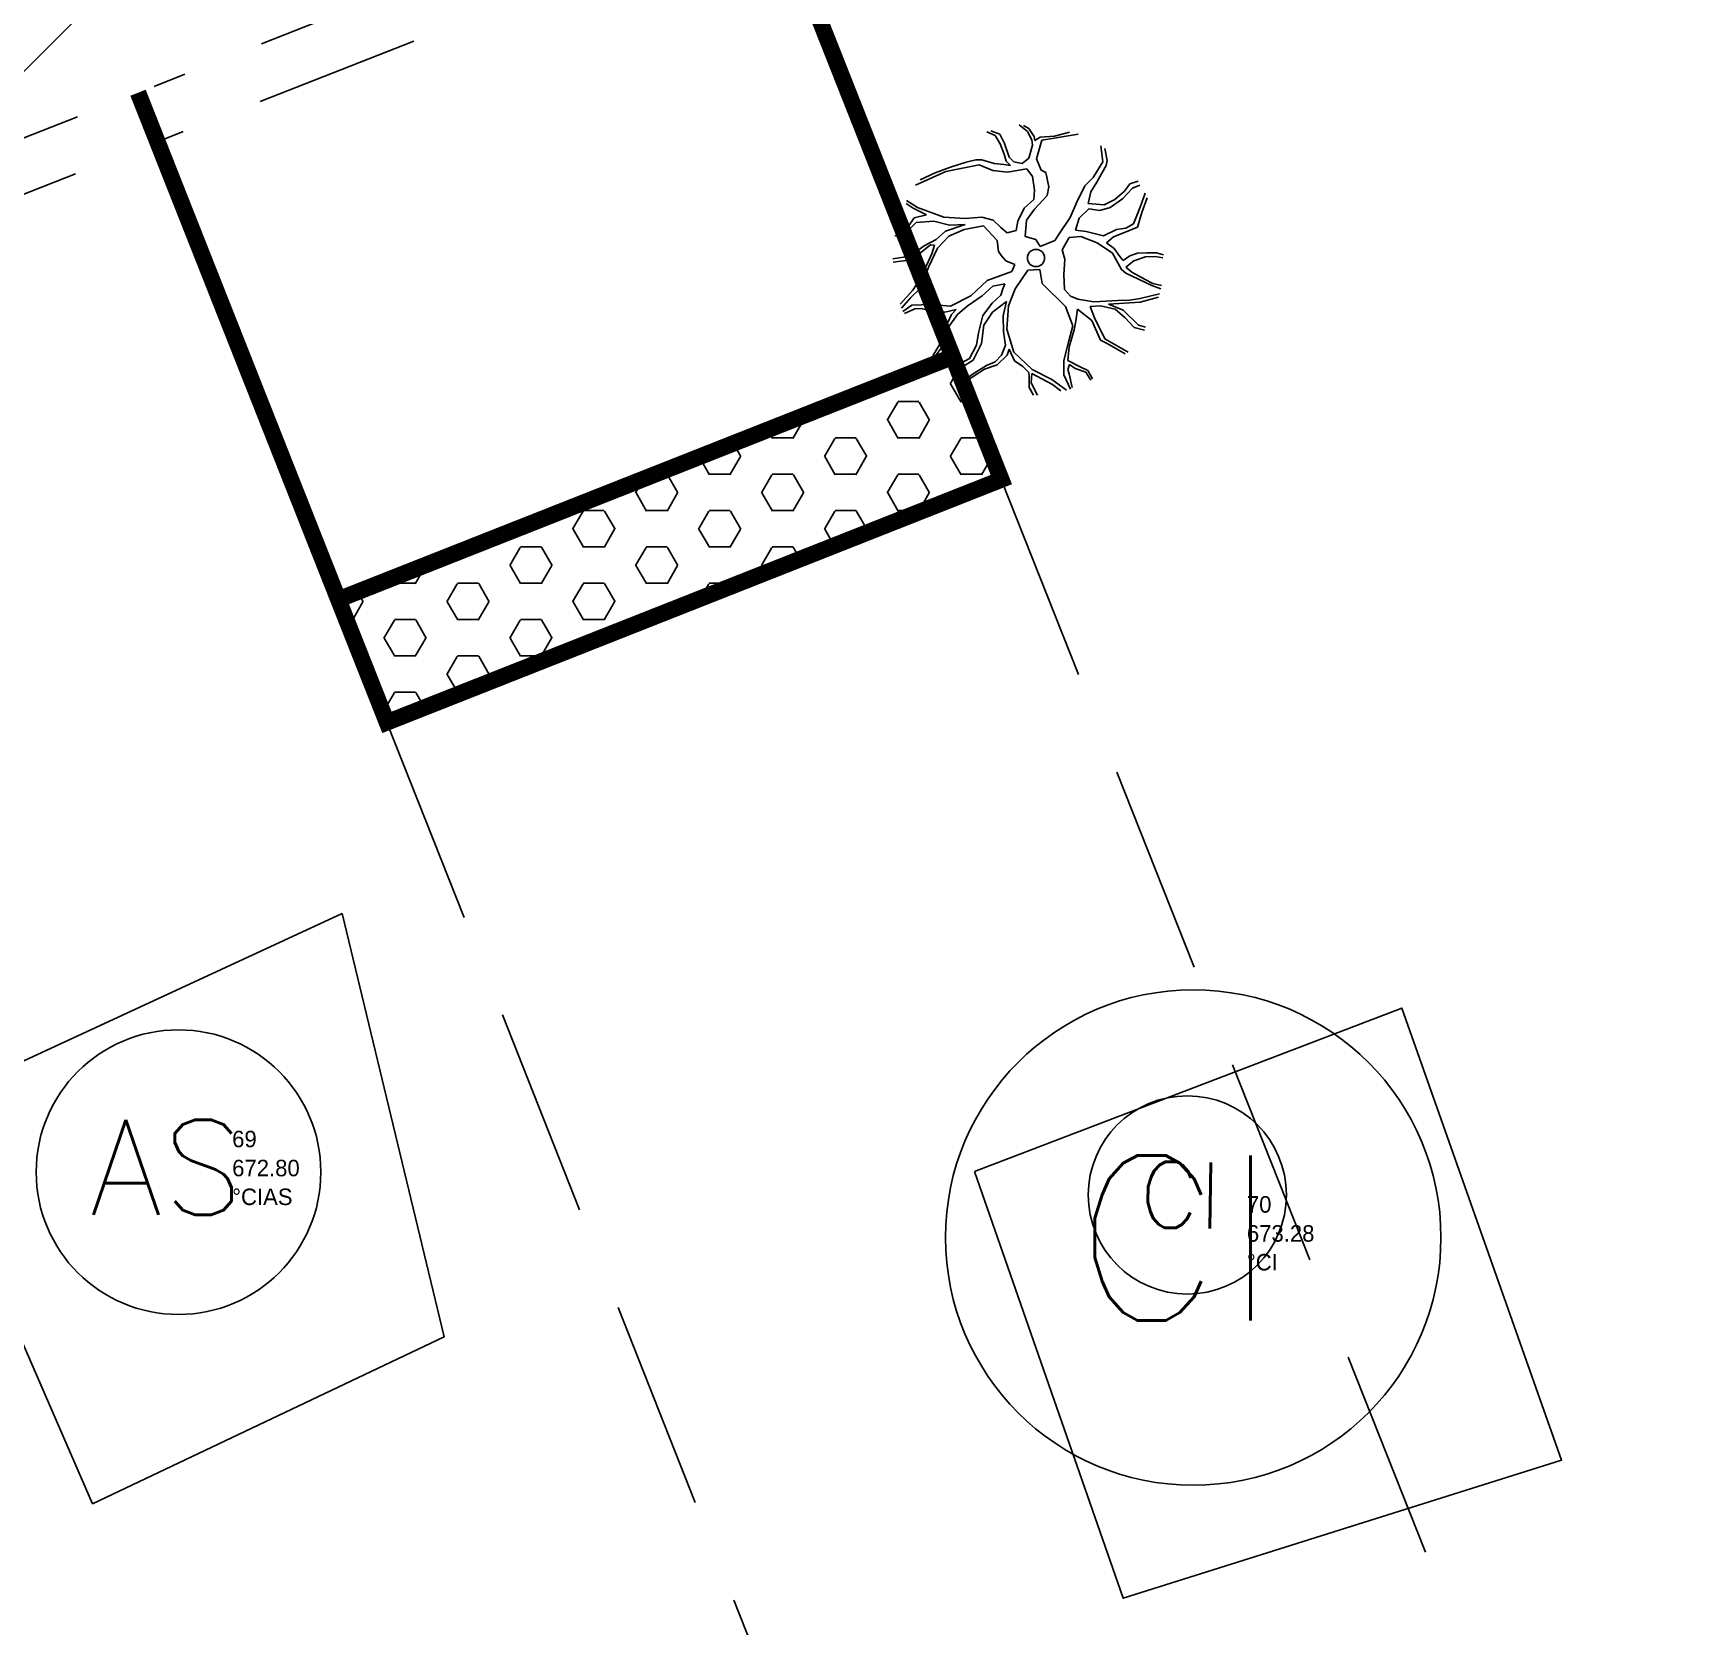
# Model space of a CAD drawing. Extents: x 352140 to 354978, y 6304672 to 6307963.
# Drawn here: x 352310.748 to 352315.741, y 6305333.063 to 6305337.886 of the extents above; entities that cross this region are included whole.
import ezdxf

# ---------------------------------------------------------------- set-up
doc = ezdxf.new("R2010")
doc.units = 0
for name, pattern in [('CONTINUOS', [0]), ('DASHED', [19.049999999999997, 12.7, -6.35]), ('HIDDEN', [9.524999999999999, 6.35, -3.175]), ('JPG_DASHDOT', [1, 0.5, -0.25, 0, -0.25])]:
    doc.linetypes.add(name, pattern=pattern)
doc.layers.get('0').update_dxf_attribs({"linetype": 'CONTINUOUS'})
for name, color, linetype in [('03_Pav ext_HCV', 34, 'CONTINUOUS'), ('03_Pav proy_Baldosa Podotactil', 4, 'CONTINUOUS'), ('03_Pav proy_Solera Tipo A', 1, 'CONTINUOUS'), ('03_S2_Pav ext_Borde vereda', 7, 'CONTINUOUS'), ('03_S2_Pav ext_Solera Tipo C', 16, 'CONTINUOS'), ('1-RADIER', 251, 'CONTINUOUS'), ('2-ACHURADO PAVIMENTO HORMIGON 3', 8, 'CONTINUOUS'), ('LE_proyección abajo', 4, 'HIDDEN'), ('TOP-URB-SOLERAS -PAV', 2, 'JPG_DASHDOT'), ('V-NODE-TEXT', 1, 'CONTINUOUS'), ('Z-ARBOL1', 253, 'CONTINUOUS'), ('Z-CI', 253, 'CONTINUOUS'), ('Z-CIAS', 253, 'CONTINUOUS')]:
    doc.layers.add(name, color=color, linetype=linetype)
doc.styles.add('ROMANS', font='romans.shx', dxfattribs={"width": 0.75})

# ---------------------------------------------------------------- blocks, each defined once
blk = doc.blocks.new('CI')
at = {"layer": 'Z-CI'}
blk.add_circle((0, 0), 1.2, dxfattribs=at)
at = {"layer": 'Z-CI', "style": 'ROMANS'}
blk.add_text('CI', height=0.8, rotation=359.9999999999771, dxfattribs=at).set_placement((-0.5790548566146754, -0.401890331827417))
blk = doc.blocks.new('CIAS')
at = {"layer": 'Z-CIAS'}
blk.add_circle((0, 0), 1.2, dxfattribs=at)
at = {"layer": 'Z-CIAS', "style": 'ROMANS'}
blk.add_text('AS', height=0.8, rotation=359.9999999999772, dxfattribs=at).set_placement((-0.7519248740350122, -0.3587102376578741))
blk = doc.blocks.new('*U590', base_point=(352311.189, 6305334.437))
at = {"layer": 'Z-CIAS', "linetype": 'ByBlock', "lineweight": -2, "xscale": 0.359079599400875, "yscale": 0.359079599400875, "zscale": 0.359079599400875}
blk.add_blockref('CIAS', (352311.189, 6305334.437), dxfattribs=at)
at = {"layer": 'V-NODE-TEXT', "linetype": 'ByBlock', "char_height": 0.05}
for s, insert, attachment_point in [('69', (352311.3515, 6305334.537), 4), ('672.80', (352311.3515, 6305334.4745), 1), ('°CIAS', (352311.3515, 6305334.362000001), 4)]:
    blk.add_mtext(s, dxfattribs=dict(at, insert=insert, attachment_point=attachment_point))
blk = doc.blocks.new('*U594', base_point=(352314.261, 6305334.239))
at = {"layer": 'Z-CI', "linetype": 'ByBlock', "lineweight": -2, "xscale": 0.625, "yscale": 0.625, "zscale": 0.625}
blk.add_blockref('CI', (352314.261, 6305334.239), dxfattribs=at)
at = {"layer": 'V-NODE-TEXT', "linetype": 'ByBlock', "char_height": 0.05}
for s, insert, attachment_point in [('70', (352314.4235, 6305334.339000001), 4), ('673.28', (352314.4235, 6305334.276500001), 1), ('°CI', (352314.4235, 6305334.164000001), 4)]:
    blk.add_mtext(s, dxfattribs=dict(at, insert=insert, attachment_point=attachment_point))
blk = doc.blocks.new('ARBOL1')
at = {"layer": 'Z-ARBOL1', "color": 9, "linetype": 'Continuous', "true_color": 0xbdbdbd}
for p, q in [((-0.2027743493877097, 1.613728892523795), (-0.1019498493915307, 1.530397181841636)), ((-0.08817653113965207, 1.566285348054862), (-0.1497336597631147, 1.603610839787962)), ((-0.5964190996687648, 1.528715927619487), (-0.4952121546230046, 1.483685524412522)), ((-0.4374398663685497, 1.498389017116324), (-0.5465438427318077, 1.538318192469887)), ((-0.4952121546230046, 1.483685524412522), (-0.4322310961956646, 1.381989994458763)), ((-0.3835167975921649, 1.385488665825733), (-0.4374398663685497, 1.498389017116324)), ((-0.1019498493915307, 1.530397181841636), (-0.05218757350394299, 1.431223269808015)), ((-0.0240280218231419, 1.470692173088992), (-0.08817653113965207, 1.566285348054862)), ((-0.05218757350394299, 1.431223269808015), (-0.0440795883669125, 1.365578180318607)), ((-0.01251824077462516, 1.423655939847322), (-0.0240280218231419, 1.470692173088992)), ((0.04996875683264079, 1.46303953097663), (-0.01251824077462516, 1.423655939847322)), ((0.006989790614170488, 1.202197820786296), (0.07052087672627749, 1.427073164563581)), ((0.2237465429498116, 1.474733635038092), (0.04996875683264079, 1.46303953097663)), ((0.07052087672627749, 1.427073164563581), (0.2190110787937556, 1.449909462593496)), ((0.2190110787937556, 1.449909462593496), (0.5124706764386247, 1.498501102393448)), ((0.4045837176468012, 1.523451986559621), (0.2237465429498116, 1.474733635038092)), ((-0.4322310961956646, 1.381989994458763), (-0.3871776563537423, 1.258131499448837)), ((-0.3871776563537423, 1.258131499448837), (-0.3628250452848079, 1.170271102711467)), ((-0.325769855832732, 1.220834493124812), (-0.3835167975921649, 1.385488665825733)), ((-0.2677541123907758, 1.164926773006982), (-0.325769855832732, 1.220834493124812)), ((-0.0880843885579452, 1.207542769541078), (-0.1683567884756485, 1.145965719595551)), ((-0.0440795883669125, 1.365578180318607), (-0.0880843885579452, 1.207542769541078)), ((0.06288158612278494, 1.063339073350562), (0.006989790614170488, 1.202197820786296)), ((0.786012397626564, 1.358940222696447), (0.8097401101595096, 1.164329099515498)), ((0.860805580545275, 1.180170681816435), (0.8337155069589244, 1.32632662774995)), ((-1.093318870401617, 1.046901559526987), (-1.460500831167337, 0.8819155233213678)), ((-1.219542697000634, 1.032605779799724), (-1.400931161157587, 0.9454770254901632)), ((-1.035160890819498, 1.099905740260056), (-1.219542697000634, 1.032605779799724)), ((-0.6863060094533466, 1.129364421102309), (-1.093318870401617, 1.046901559526987)), ((-0.8452884890311907, 1.1596919510514), (-1.035160890819498, 1.099905740260056)), ((-0.7299030181238777, 1.18898798320447), (-0.8452884890311907, 1.1596919510514)), ((-0.6545985800607923, 1.187414314271791), (-0.7299030181238777, 1.18898798320447)), ((-0.5211647551886927, 1.059487779717983), (-0.6863060094533466, 1.129364421102309)), ((-0.5046578201045122, 1.14602016354911), (-0.6545985800607923, 1.187414314271791)), ((-0.3466032017531688, 1.038976438785994), (-0.5211647551886927, 1.059487779717983)), ((-0.3909878432432379, 1.130802818480788), (-0.5046578201045122, 1.14602016354911)), ((-0.3103291525899294, 1.121741408691832), (-0.3909878432432379, 1.130802818480788)), ((-0.3628250452848079, 1.170271102711467), (-0.3103291525899294, 1.121741408691832)), ((-0.1128447911714829, 1.07774419379416), (-0.3466032017531688, 1.038976438785994)), ((-0.1683567884756485, 1.145965719595551), (-0.2677541123907758, 1.164926773006982)), ((-0.04081876684495001, 0.987114665168292), (-0.1128447911714829, 1.07774419379416)), ((0.1189481191149753, 1.033527331287132), (0.06288158612278494, 1.063339073350562)), ((0.1545513854480305, 0.8601645650110186), (0.1189481191149753, 1.033527331287132)), ((0.8097401101595096, 1.164329099515498), (0.691335950732082, 0.9755041958064794)), ((0.7348161326431182, 0.9160442244260594), (0.7970115229386465, 1.02576896934761)), ((0.7970115229386465, 1.02576896934761), (0.8490334903444818, 1.118459223979244)), ((0.8490334903444818, 1.118459223979244), (0.860805580545275, 1.180170681816435)), ((-0.01741940654301288, 0.8224049770506099), (-0.04081876684495001, 0.987114665168292)), ((-0.02526057452496389, 0.7086366676260241), (-0.01741940654301288, 0.8224049770506099)), ((0.1344998189042599, 0.7550505722406342), (0.1545513854480305, 0.8601645650110186)), ((0.5894387263642784, 0.8732116763246722), (0.4885894792810177, 0.6682465734425023)), ((0.691335950732082, 0.9755041958064794), (0.5894387263642784, 0.8732116763246722)), ((0.631207259914845, 0.6602985605131835), (0.6648633003251234, 0.8011916233924694)), ((0.6648633003251234, 0.8011916233924694), (0.7348161326431182, 0.9160442244260594)), ((1.0709716818792, 0.8070784986716717), (0.9558556749470881, 0.7073075967141449)), ((1.046736559862438, 0.7155539826956101), (1.167758108819726, 0.8462475461885788)), ((1.136196161819498, 0.8971089348196983), (1.0709716818792, 0.8070784986716717)), ((1.238323856289298, 0.9287927184718683), (1.136196161819498, 0.8971089348196983)), ((1.167758108819726, 0.8462475461885788), (1.256517692646412, 0.8804814335658193)), ((-1.572372164523586, 0.6578304069116712), (-1.486725396275688, 0.6031181497498892)), ((-1.568114421915197, 0.694383144006224), (-1.436820884248391, 0.6128561385673947)), ((-1.486725396275688, 0.6031181497498892), (-1.32410415817867, 0.5207895017229021)), ((-1.436820884248391, 0.6128561385673947), (-1.116413872527573, 0.493961881636551)), ((-0.2197568246747323, 0.4446458566235378), (-0.1415505248514819, 0.6027646491770611)), ((-0.1415505248514819, 0.6027646491770611), (-0.02526057452496389, 0.7086366676260241)), ((-0.02003228804551327, 0.5923752268777207), (0.1344998189042599, 0.7550505722406342)), ((0.4885894792810177, 0.6682465734425023), (0.4134025302946611, 0.4904353296617501)), ((0.8267196483475345, 0.6422603612068087), (0.631207259914845, 0.6602985605131835)), ((0.7728977985943857, 0.5756375984287843), (0.896128283168764, 0.6097621724009059)), ((0.9558556749470881, 0.7073075967141449), (0.8267196483475345, 0.6422603612068087)), ((0.896128283168764, 0.6097621724009059), (1.046736559862438, 0.7155539826956101)), ((1.26123428299752, 0.6170043074992009), (1.206481945037467, 0.4736692154081084)), ((1.320692210800189, 0.7850246016168967), (1.26123428299752, 0.6170043074992009)), ((1.282564296951932, 0.5488369810395852), (1.344383135295175, 0.729198328545408)), ((-1.474949397529599, 0.4856076657538324), (-1.542551058065328, 0.3830979760502942)), ((-1.527353809985016, 0.3546161040430889), (-1.45126171926222, 0.4297820117324136)), ((-1.32410415817867, 0.5207895017229021), (-1.474949397529599, 0.4856076657538324)), ((-1.45126171926222, 0.4297820117324136), (-1.235317966081311, 0.4462205839577109)), ((-1.235317966081311, 0.4462205839577109), (-1.0455552990652, 0.3972299980232492)), ((-1.116413872527573, 0.493961881636551), (-0.8588158285956524, 0.4768716309220054)), ((-0.8585561033787599, 0.4063986190594733), (-1.094006626198734, 0.3232576953480475)), ((-1.0455552990652, 0.3972299980232492), (-0.8585561033787599, 0.4063986190594733)), ((-0.8588158285956524, 0.4768716309220054), (-0.6562434323350317, 0.4958609255263582)), ((-0.6562434323350317, 0.4958609255263582), (-0.5195247011956781, 0.4569890121697426)), ((-0.5195247011956781, 0.4569890121697426), (-0.4263997522893987, 0.3687976468586385)), ((-0.240973215077247, 0.3334256429691322), (-0.2197568246747323, 0.4446458566235378)), ((-0.131249211784052, 0.261191046424301), (-0.1146000405597078, 0.4566353315021843)), ((-0.1146000405597078, 0.4566353315021843), (-0.02003228804551327, 0.5923752268777207)), ((0.4134025302946611, 0.4904353296617501), (0.2794251702680413, 0.2917897523846023)), ((0.480194437953287, 0.3368471582884922), (0.5218415738563635, 0.482540896628052)), ((0.5218415738563635, 0.482540896628052), (0.6393217375821223, 0.5946522321319208)), ((0.6393217375821223, 0.5946522321319208), (0.7728977985943857, 0.5756375984287843)), ((1.181454705428223, 0.4143416439649172), (1.089001781286697, 0.3615578799042396)), ((1.206481945037467, 0.4736692154081084), (1.181454705428223, 0.4143416439649172)), ((1.228483384323681, 0.3734659081324025), (1.282564296951932, 0.5488369810395852)), ((-1.708592946038607, 0.2674588639288231), (-1.629886712088592, 0.2844940508482523)), ((-1.667350954835911, 0.3044321584980025), (-1.69380150500092, 0.3094778705387853)), ((-1.542551058065328, 0.3830979760502942), (-1.667350954835911, 0.3044321584980025)), ((-1.629886712088592, 0.2844940508482523), (-1.527353809985016, 0.3546161040430889)), ((-1.209125879383464, 0.2234874128364481), (-1.353835106582665, 0.1486195033648983)), ((-1.094006626198734, 0.3232576953480475), (-1.209125879383464, 0.2234874128364481)), ((-1.057090426608738, 0.2649085658601962), (-1.194852627004821, 0.1182919734158077)), ((-0.8703542023927184, 0.3445508182048798), (-1.057090426608738, 0.2649085658601962)), ((-0.6352861246223256, 0.3893904344411112), (-0.8703542023927184, 0.3445508182048798)), ((-0.4704305613181532, 0.2106258930639342), (-0.6352861246223256, 0.3893904344411112)), ((-0.4541847167056403, 0.0794746841070264), (-0.4704305613181532, 0.2106258930639342)), ((-0.4263997522893987, 0.3687976468586385), (-0.3498168470005112, 0.3028850529110514)), ((-0.3498168470005112, 0.3028850529110514), (-0.240973215077247, 0.3334256429691322)), ((-0.001217782230924058, 0.2235948037821345), (-0.131249211784052, 0.261191046424301)), ((0.0508924191613005, 0.1367644221288629), (-0.001217782230924058, 0.2235948037821345)), ((0.2299264652829152, 0.2115508849499292), (0.0508924191613005, 0.1367644221288629)), ((0.2794251702680413, 0.2917897523846023), (0.2299264652829152, 0.2115508849499292)), ((0.3181938692882795, 0.0987066685222544), (0.4017284128885876, 0.2492013775977284)), ((0.4017284128885876, 0.2492013775977284), (0.5413463589675303, 0.2610833966173232)), ((0.6072097628975826, 0.3189427474280819), (0.480194437953287, 0.3368471582884922)), ((0.5413463589675303, 0.2610833966173232), (0.7394501280678014, 0.1847775148694382)), ((0.8168752677870543, 0.2661554923047333), (0.6072097628975826, 0.3189427474280819)), ((0.9759999835050621, 0.3447398632065415), (0.8168752677870543, 0.2661554923047333)), ((0.8556238510673211, 0.1818739754846774), (0.938393504593023, 0.255766070005393)), ((0.938393504593023, 0.255766070005393), (1.071713086641012, 0.3072238287190885)), ((1.089001781286697, 0.3615578799042396), (0.9759999835050621, 0.3447398632065415)), ((1.071713086641012, 0.3072238287190885), (1.228483384323681, 0.3734659081324025)), ((-1.529086939315221, 0.0218079212122575), (-1.734021484662662, -0.00952891928614008)), ((-1.353835106582665, 0.1486195033648983), (-1.529086939315221, 0.0218079212122575)), ((-1.49633477886664, -0.02281414996832609), (-1.41370208765602, 0.0511007069144398)), ((-1.41370208765602, 0.0511007069144398), (-1.276322332309974, 0.1594159922794915)), ((-1.263239293354673, 0.04798123540831511), (-1.393820750592567, -0.2409933952847041)), ((-1.194852627004821, 0.1182919734158077), (-1.299392587372949, -0.1052268720463871)), ((-1.276322332309974, 0.1594159922794915), (-1.228798247130271, 0.1566753465915554)), ((-1.228798247130271, 0.1566753465915554), (-1.263239293354673, 0.04798123540831511)), ((-0.4160815499444652, 0.02736549112023567), (-0.4541847167056403, 0.0794746841070264)), ((-0.365940075259914, -0.03350649438789333), (-0.4160815499444652, 0.02736549112023567)), ((0.3510434030495162, -0.01649874872532564), (0.3181938692882795, 0.0987066685222544)), ((0.7394501280678014, 0.1847775148694382), (0.9282823068774633, 0.05907460001753861)), ((0.9456035028415499, 0.1135437553282372), (0.8556238510673211, 0.1818739754846774)), ((0.9282823068774633, 0.05907460001753861), (1.03434158588334, -0.1405197903047792)), ((1.016293231919008, 0.01670277640232598), (0.9456035028415499, 0.1135437553282372)), ((1.055583365850907, -0.02916648008385891), (1.016293231919008, 0.01670277640232598)), ((1.134814880423164, 0.02614276700182927), (1.055583365850907, -0.02916648008385891)), ((1.230287774674252, 0.05923732628571088), (1.134814880423164, 0.02614276700182927)), ((1.184949862577014, -0.03472798001030242), (1.324950253705993, 0.01545534648471403)), ((1.340935154420549, 0.06371305149514228), (1.230287774674252, 0.05923732628571088)), ((1.324950253705993, 0.01545534648471403), (1.448852163613083, 0.01754393924488795)), ((1.457105631167451, 0.06081013116045142), (1.340935154420549, 0.06371305149514228)), ((1.448852163613083, 0.01754393924488795), (1.535024212457756, 0.001105741853734798)), ((1.542087466563771, 0.0381326163187623), (1.457105631167451, 0.06081013116045142)), ((-1.727859463698223, -0.04907865016730284), (-1.545043823460674, -0.02632055273284095)), ((-1.545043823460674, -0.02632055273284095), (-1.49633477886664, -0.02281414996832609)), ((-1.299392587372949, -0.1052268720463871), (-1.405355258863892, -0.373311581392727)), ((-0.590022433922968, -0.2725923057412274), (-0.2944425778086952, -0.1624094637343205)), ((-0.2580263123209079, -0.07967498758807778), (-0.365940075259914, -0.03350649438789333)), ((-0.2944425778086952, -0.1624094637343205), (-0.2580263123209079, -0.07967498758807778)), ((-0.09959249519761215, -0.1484167858259298), (-0.252670178732842, -0.375319952936934)), ((0.04657053616847406, -0.1377799437614158), (-0.09959249519761215, -0.1484167858259298)), ((0.07548974716792145, -0.3098676579770654), (0.04657053616847406, -0.1377799437614158)), ((0.3367486498855214, -0.1996007423149422), (0.3510434030495162, -0.01649874872532564)), ((0.3434041124464784, -0.3802328403339743), (0.3367486498855214, -0.1996007423149422)), ((1.03434158588334, -0.1405197903047792), (1.088053700840192, -0.1826738238567032)), ((1.087790729370226, -0.1122001925482436), (1.184949862577014, -0.03472798001030242)), ((1.159025255351935, -0.1706295305862113), (1.087790729370226, -0.1122001925482436)), ((1.088053700840192, -0.1826738238567032), (1.402733134456412, -0.3323867510073342)), ((1.320621878182465, -0.2590877809095673), (1.159025255351935, -0.1706295305862113)), ((-1.490743540415224, -0.3890788285993949), (-1.646439851951527, -0.5578571483958967)), ((-1.405355258863892, -0.373311581392727), (-1.515098116146874, -0.480435888748616)), ((-1.393820750592567, -0.2409933952847041), (-1.490743540415224, -0.3890788285993949)), ((-0.790272870422541, -0.4585989822166994), (-0.590022433922968, -0.2725923057412274)), ((-0.521139079698969, -0.343364554317759), (-0.653028858685957, -0.4591968358029135)), ((-0.3781453465462619, -0.3130100216717437), (-0.521139079698969, -0.343364554317759)), ((-0.4250207887685065, -0.4513847138732672), (-0.4031628473721867, -0.3723394514527172)), ((-0.4031628473721867, -0.3723394514527172), (-0.3781453465462619, -0.3130100216717437)), ((-0.252670178732842, -0.375319952936934), (-0.3325919726266875, -0.577952122711622)), ((0.3587214765839235, -0.5881034901599378), (0.07548974716792145, -0.3098676579770654)), ((0.4166177231918482, -0.4646191856124915), (0.3434041124464784, -0.3802328403339743)), ((1.413977317030458, -0.3089454874395869), (1.320621878182465, -0.2590877809095673)), ((1.402733134456412, -0.3323867510073342), (1.51130552674158, -0.3726687144721836)), ((1.518874356112974, -0.3354253949132726), (1.413977317030458, -0.3089454874395869)), ((-1.515098116146874, -0.480435888748616), (-1.628257419163219, -0.6099848436192588)), ((-1.613320458823182, -0.6478911927667923), (-1.505011665493839, -0.5720412327209488)), ((-1.505011665493839, -0.5720412327209488), (-1.27049487718341, -0.5656120192725211)), ((-1.27049487718341, -0.5656120192725211), (-1.033973614519255, -0.5850067168939859)), ((-1.033973614519255, -0.5850067168939859), (-0.790272870422541, -0.4585989822166994)), ((-0.8347965216148623, -0.5846275170333683), (-0.9499157747995923, -0.6843977995449677)), ((-0.653028858685957, -0.4591968358029135), (-0.8347965216148623, -0.5846275170333683)), ((-0.6437527603675335, -0.6979608930880659), (-0.5324151012987386, -0.5461622447940044)), ((-0.5324151012987386, -0.5461622447940044), (-0.4250207887685065, -0.4513847138732672)), ((-0.3573315135190569, -0.5283989065094374), (-0.525872662832171, -0.6563459512544796)), ((-0.3970282004752335, -0.700182130397252), (-0.3573315135190569, -0.5283989065094374)), ((-0.3325919726266875, -0.577952122711622), (-0.3525240423359719, -0.8624581401468276)), ((0.4444934649350216, -0.8221954064210877), (0.3587214765839235, -0.5881034901599378)), ((0.5057863603387887, -0.5008867966942034), (0.4166177231918482, -0.4646191856124915)), ((0.6989495847215039, -0.53127501849076), (0.5057863603387887, -0.5008867966942034)), ((0.7792232033448272, -0.5786338698585496), (0.6541609543273808, -0.5868228100473516)), ((0.6541609543273808, -0.5868228100473516), (0.7099385501060169, -0.7255218326579325)), ((0.9900529326610013, -0.516375756333673), (0.6989495847215039, -0.53127501849076)), ((0.9567787180521918, -0.6189707585842825), (0.7792232033448272, -0.5786338698585496)), ((1.260872386161736, -0.5359914900734566), (0.8790029723095358, -0.5592936165862739)), ((0.8790029723095358, -0.5592936165862739), (1.057366255391571, -0.631692494941035)), ((1.135024512082055, -0.5119847242253854), (0.9900529326610013, -0.516375756333673)), ((1.262587880207775, -0.4914781128522918), (1.135024512082055, -0.5119847242253854)), ((1.485076099402704, -0.4762879648246781), (1.260872386161736, -0.5359914900734566)), ((1.496775216078277, -0.4343418505741283), (1.262587880207775, -0.4914781128522918)), ((-1.465747540399207, -0.6180468318284511), (-1.592522037185063, -0.6707497682887151)), ((-1.389395724459519, -0.613353936397516), (-1.465747540399207, -0.6180468318284511)), ((-1.22506223856908, -0.6511685881530411), (-1.389395724459519, -0.613353936397516)), ((-1.102214199044283, -0.6553453212604836), (-1.22506223856908, -0.6511685881530411)), ((-0.9659012749471003, -0.6237163563957893), (-1.102214199044283, -0.6553453212604836)), ((-1.096715829291497, -0.8420783857582137), (-1.02522345911575, -0.682823511166589)), ((-0.9499157747995923, -0.6843977995449677), (-1.062421503980204, -0.8423020488814927)), ((-1.02522345911575, -0.682823511166589), (-0.9659012749471003, -0.6237163563957893)), ((-0.6970519134338247, -0.905530298640997), (-0.6437527603675335, -0.6979608930880659)), ((-0.525872662832171, -0.6563459512544796), (-0.6318371722763914, -0.8154980049469032)), ((-0.3927219019401491, -0.8931642509064659), (-0.3970282004752335, -0.700182130397252)), ((0.4827148667550318, -0.7655361535259999), (0.4626899282970953, -0.8705105568283216)), ((0.5032890868910727, -0.622144235088399), (0.4827148667550318, -0.7655361535259999)), ((0.6764019832758095, -0.7576399575452797), (0.5032890868910727, -0.622144235088399)), ((0.7820820635097334, -0.9955362739972315), (0.6764019832758095, -0.7576399575452797)), ((0.7099385501060169, -0.7255218326579325), (0.8331442876178698, -0.979694072645998)), ((1.080534526293832, -0.7257966936799676), (0.9567787180521918, -0.6189707585842825)), ((1.057366255391571, -0.631692494941035), (1.242131149124361, -0.8142549440030962)), ((1.188685251890092, -0.8425751608097016), (1.080534526293832, -0.7257966936799676)), ((-1.152020695232295, -1.0238303731428), (-1.096715829291497, -0.8420783857582137)), ((-1.062421503980204, -0.8423020488814927), (-1.134841116135249, -1.07826987223234)), ((-0.7186728921979011, -1.055185535387182), (-0.6970519134338247, -0.905530298640997)), ((-0.6318371722763914, -0.8154980049469032), (-0.6598792348800089, -1.034351820941083)), ((-0.3691524587325148, -1.057758351205848), (-0.3927219019401491, -0.8931642509064659)), ((-0.3525240423359719, -0.8624581401468276), (-0.2683220854787578, -1.141094546439035)), ((0.3958759005809043, -1.005223064916208), (0.4444934649350216, -0.8221954064210877)), ((0.4626899282970953, -0.8705105568283216), (0.4026774648068567, -1.076940635079609)), ((0.8633985751862383, -1.03663443406117), (0.7820820635097334, -0.9955362739972315)), ((0.8331442876178698, -0.979694072645998), (1.117685704038195, -1.142915648990311)), ((1.313370159879469, -0.8726784085854433), (1.188685251890092, -0.8425751608097016)), ((1.242131149124361, -0.8142549440030962), (1.327116850045968, -0.8369298318400524)), ((-1.251156456001809, -1.184274987247818), (-1.152020695232295, -1.0238303731428)), ((-1.134841116135249, -1.07826987223234), (-1.234911830069905, -1.206490294495552)), ((-0.8047339444965473, -1.218131012213462), (-0.7186728921979011, -1.055185535387182)), ((-0.6598792348800089, -1.034351820941083), (-0.7607246164379831, -1.23931429721415)), ((-0.4964496289758245, -1.257681607152335), (-0.4191933336419424, -1.17641272542528)), ((-0.3507228982634842, -1.176686102943449), (-0.4693562892962291, -1.294895778316913)), ((-0.4191933336419424, -1.17641272542528), (-0.3691524587325148, -1.057758351205848)), ((-0.3231990242943539, -1.10504673337573), (-0.3507228982634842, -1.176686102943449)), ((-0.2607393809389578, -1.245013695699072), (-0.3231990242943539, -1.10504673337573)), ((-0.2683220854787578, -1.141094546439035), (-0.04743249050079612, -1.349805934401274)), ((0.336678317267797, -1.243713124841406), (0.3958759005809043, -1.005223064916208)), ((0.4026774648068567, -1.076940635079609), (0.3853855040679264, -1.240216461033469)), ((1.079846747267766, -1.161273594806062), (0.8633985751862383, -1.03663443406117)), ((-1.032066743371161, -1.366918882960363), (-0.9193019082217688, -1.279490891937257)), ((-0.7607246164379831, -1.23931429721415), (-1.009167317196443, -1.390544965840036)), ((-0.9193019082217688, -1.279490891937257), (-0.8047339444965473, -1.218131012213462)), ((-0.8596031290317114, -1.470244908193081), (-0.7492122282246783, -1.395296790171415)), ((-0.6237727881916726, -1.348798811901361), (-0.842219688053774, -1.486490337969826)), ((-0.7492122282246783, -1.395296790171415), (-0.6009583695658876, -1.301847271760835)), ((-0.4693562892962291, -1.294895778316913), (-0.6237727881916726, -1.348798811901361)), ((-0.6009583695658876, -1.301847271760835), (-0.4964496289758245, -1.257681607152335)), ((-0.1575533511290814, -1.316001107334159), (-0.2607393809389578, -1.245013695699072)), ((-0.08881932500798939, -1.386744869709901), (-0.1575533511290814, -1.316001107334159)), ((-0.08251446847134503, -1.426321847899771), (-0.08881932500798939, -1.386744869709901)), ((-0.04743249050079612, -1.349805934401274), (0.1901081136297762, -1.472005693335177)), ((0.3378399379434995, -1.416830853745296), (0.336678317267797, -1.243713124841406)), ((0.4035832059512359, -1.288525119330643), (0.3851238141883186, -1.348960906057528)), ((0.3851238141883186, -1.348960906057528), (0.4022773844726544, -1.403536748164242)), ((0.3853855040679264, -1.240216461033469), (0.5348048489277062, -1.319882044522046)), ((0.4760111916343703, -1.340715758968145), (0.4035832059512359, -1.288525119330643)), ((0.6048524077386901, -1.38455131866499), (0.4760111916343703, -1.340715758968145)), ((0.5348048489277062, -1.319882044522046), (0.6294699549644065, -1.363667889824228)), ((0.6623428705584047, -1.478733098949306), (0.6048524077386901, -1.38455131866499)), ((0.6294699549644065, -1.363667889824228), (0.6857740698615089, -1.46408636015849)), ((-0.08201515361724887, -1.567408699984753), (-0.08251446847134503, -1.426321847899771)), ((-0.03106591055848185, -1.660342675517313), (-0.08201515361724887, -1.567408699984753)), ((-0.05016548805997445, -1.400446906359775), (-0.05818199295754312, -1.514323072601201)), ((-0.05818199295754312, -1.514323072601201), (0.01645554761626045, -1.663079456100149)), ((0.1994095584436764, -1.531412084819749), (-0.05016548805997445, -1.400446906359775)), ((0.1901081136297762, -1.472005693335177), (0.3678979854621502, -1.602613569842561)), ((0.3012814363160032, -1.608477230742665), (0.1994095584436764, -1.531412084819749)), ((0.4161003146291478, -1.587689324817575), (0.3378399379434995, -1.416830853745296)), ((0.4022773844726544, -1.403536748164242), (0.4389274094091888, -1.570636195735915))]:
    blk.add_line(p, q, dxfattribs=at)
at = {"layer": 'Z-ARBOL1', "color": 9, "true_color": 0xbdbdbd}
blk.add_circle((0, 0), 0.1039399677146149, dxfattribs=at)
blk = doc.blocks.new('A$C66036E5C')
at = {"layer": 'LE_proyección abajo', "color": 210, "linetype": 'DASHED', "ltscale": 20}
blk.add_arc((88.3102075407296, 32.20463041127005), 31.90839099002005, 130.2319101728353, 77.10732911269962, dxfattribs=at)

msp = doc.modelspace()

# ---------------------------------------------------------------- hatches: boundary and pattern name
at = {"layer": '03_Pav ext_HCV'}
h = msp.add_hatch(dxfattribs=at)
h.set_pattern_fill('SWAMP', color=210, scale=0.025, angle=-5.87842838446813e-10, style=0)
h.set_pattern_definition([(359.9999999994121, (0, 0), (0.3175000000056422, 0.5499261309017425), [0.079375, -0.555625]), (90, (0.0396875, -4.071855352894005e-13), (-0.3174999999943578, 0.5499261309082575), [0.0396875, -1.06016476181]), (90, (0.049609375, -5.089819191117507e-13), (-0.3174999999943578, 0.5499261309082575), [0.03175, -1.06810226181]), (90, (0.029765625, -3.053891514670504e-13), (-0.3174999999943578, 0.5499261309082575), [0.03175, -1.06810226181]), (59.99999999941215, (0.05953125000000001, -6.107783029341008e-13), (-0.3174999995629745, 0.5499261311573168), [0.0254, -0.6096]), (119.9999999994121, (0.01984375, -2.035927676447003e-13), (-0.6349999995686166, 2.555744082988348e-10), [0.0254, -0.6095999999999999])])
h.paths.add_polyline_path([(352330.9692229999, 6305334.226451921, -0.989185624821191), (352327.4085527625, 6305343.677931237), (352315.2234775647, 6305339.347398196, -0.4008870678066569), (352316.4636254853, 6305338.738596773), (352317.5823427779, 6305335.691889784, -0.4123515266283073), (352314.05394554, 6305328.004732771)])
at = {"layer": '03_Pav proy_Baldosa Podotactil'}
h = msp.add_hatch(dxfattribs=at)
h.set_pattern_fill('HEX', color=210, scale=0.02)
h.set_pattern_definition([(0, (0, 0), (0, 0.109985226308), [0.0635, -0.127]), (120, (0, 0), (-0.09525000002370856, -0.05499261315399997), [0.06349999999999999, -0.127]), (59.99999999999999, (0.0635, 0), (-0.09525000002370854, 0.054992613154), [0.0635, -0.127])])
h.paths.add_polyline_path([(352313.6799814408, 6305336.533946081), (352313.5329596954, 6305336.905946896), (352311.6729556201, 6305336.170838171), (352311.8199773653, 6305335.798837355)])
at = {"layer": '2-ACHURADO PAVIMENTO HORMIGON 3'}
h = msp.add_hatch(dxfattribs=at)
h.set_pattern_fill('ANSI31', color=256, scale=0.2)
h.set_pattern_definition([(45, (0, 0), (-0.4490128060534577, 0.4490128060534577), [])])
edge = h.paths.add_edge_path()
edge.add_line((352341.0348473429, 6305348.179309698), (352347.0716448119, 6305350.196699426))
edge.add_line((352347.0716448119, 6305350.196699426), (352352.0018807434, 6305351.935626297))
edge.add_line((352352.0018807434, 6305351.935626297), (352360.5126634788, 6305355.191885228))
edge.add_line((352360.5126634788, 6305355.191885228), (352362.0476627334, 6305355.793055064))
edge.add_arc((352331.3532462552, 6305347.075359683), 31.90839099206973, 15.85537745120892, 28.55959861651169)
edge.add_line((352359.3790338213, 6305362.32988842), (352358.5918719186, 6305362.021248654))
edge.add_line((352358.5918719186, 6305362.021248654), (352346.5305885138, 6305357.502212625))
edge.add_line((352346.5305885138, 6305357.502212625), (352337.5139999997, 6305354.407000001))
edge.add_line((352337.5139999997, 6305354.407000001), (352329.5635772923, 6305351.85204692))
edge.add_line((352329.5635772923, 6305351.85204692), (352329.4771615827, 6305351.821504077))
edge.add_line((352329.4771615827, 6305351.821504077), (352329.9523450693, 6305350.430403907))
edge.add_line((352329.9523450693, 6305350.430403907), (352327.1134039041, 6305349.460654931))
edge.add_line((352327.1134039041, 6305349.460654931), (352326.6484762697, 6305350.821731089))
edge.add_line((352326.6484762697, 6305350.821731089), (352312.7508887121, 6305345.9073937))
edge.add_arc((211152.5794278269, 6660793.690470711), 382451.7230987831, 291.65873842918313, 291.65967784238387, ccw=False)
edge.add_line((352306.9229999997, 6305343.593000001), (352300.0479282673, 6305340.901019136))
edge.add_arc((352331.3532462544, 6305347.075359684), 31.90839098846519, 191.157233502384, 191.9125623439328)
edge.add_arc((352331.3532463114, 6305347.0753597), 31.90839104754458, 191.9125623506066, 203.8174404823586)
edge.add_line((352302.1622763111, 6305334.189992431), (352309.3949999997, 6305337.044000001))
edge.add_line((352309.3949999997, 6305337.044000001), (352316.5780000027, 6305339.886000002))
edge.add_arc((352317.5364766959, 6305337.463502437), 2.605220148732561, 97.7143407686001, 111.58654617610819, ccw=False)
edge.add_line((352317.1867670065, 6305340.045144387), (352327.4085527985, 6305343.677931249))
edge.add_line((352327.4085527985, 6305343.677931249), (352335.4409999997, 6305346.276000001))
edge.add_line((352335.4409999997, 6305346.276000001), (352341.0348473429, 6305348.179309698))
edge = h.paths.add_edge_path()
edge.add_arc((352331.3532462571, 6305347.075359683), 31.90839098976456, 336.6743346874491, 358.2614049948605)
edge.add_line((352363.2469482152, 6305346.107273435), (352363.0887325014, 6305346.044823712))
edge.add_line((352363.0887325014, 6305346.044823712), (352337.0099999997, 6305336.469000001))
edge.add_line((352337.0099999997, 6305336.469000001), (352330.9692227557, 6305334.226451832))
edge.add_line((352330.9692227557, 6305334.226451832), (352314.0539451301, 6305328.004732633))
edge.add_line((352314.0539451301, 6305328.004732633), (352311.6669999997, 6305327.111))
edge.add_line((352311.6669999997, 6305327.111), (352307.733176343, 6305325.6222081))
edge.add_arc((352331.3532462571, 6305347.075359684), 31.90839099141789, 222.2475950990737, 246.4800105776808)
edge.add_line((352318.6195969011, 6305317.817889019), (352334.9091964439, 6305324.257568915))
edge.add_line((352334.9091964439, 6305324.257568915), (352360.6537359535, 6305334.441012881))

# ---------------------------------------------------------------- linework, layer by layer
at = {"layer": '03_Pav proy_Baldosa Podotactil', "color": 210, "const_width": 0.05}
msp.add_lwpolyline([(352313.6799814408, 6305336.533946081), (352313.5329596954, 6305336.905946896), (352311.6729556201, 6305336.170838171), (352311.8199773653, 6305335.798837355)], close=True, dxfattribs=at)
at = {"layer": '03_Pav proy_Solera Tipo A', "color": 210, "linetype": 'CONTINUOS', "ltscale": 0.1}
msp.add_lwpolyline([(352315.1570015288, 6305339.323772846, 0.15, 0.15, -0.4215111717285825), (352316.4636254852, 6305338.738596773, 0.15, 0.15, 0), (352317.5823164731, 6305335.691961422, 0.15, 0.15, -0.4123552470416347), (352314.05394554, 6305328.004732771, 0, 0, 0)], format="xyseb", dxfattribs=at)
at = {"layer": '03_S2_Pav ext_Borde vereda', "color": 210, "linetype": 'DASHED', "ltscale": 0.05}
for points in [[(352313.6799814408, 6305336.533946081), (352315.6609424328, 6305331.521632408)], [(352311.8199773654, 6305335.798837355), (352313.8009383574, 6305330.786523682)]]:
    msp.add_lwpolyline(points, dxfattribs=at)
at = {"layer": '03_S2_Pav ext_Solera Tipo C', "color": 210, "linetype": 'DASHED', "ltscale": 0.025, "const_width": 0.05}
for points in [[(352312.9262187134, 6305338.441149322), (352313.5329596955, 6305336.905946896)], [(352311.0664909213, 6305337.705341533), (352311.6729556201, 6305336.170838171)]]:
    msp.add_lwpolyline(points, dxfattribs=at)
at = {"layer": '1-RADIER', "flags": 128}
for points in [[(352310.408, 6305334.63), (352310.929, 6305333.433), (352311.993, 6305333.938), (352311.684, 6305335.22), (352310.408, 6305334.63)], [(352313.599, 6305334.439), (352314.049, 6305333.147), (352315.376, 6305333.565), (352314.892, 6305334.934), (352313.599, 6305334.439)]]:
    msp.add_lwpolyline(points, dxfattribs=at)
at = {"layer": 'TOP-URB-SOLERAS -PAV', "flags": 128}
msp.add_lwpolyline([(352302.2297677172, 6305334.038166221), (352309.496, 6305336.917), (352315.4205178692, 6305339.244101909)], dxfattribs=at)
at = {"layer": 'TOP-URB-SOLERAS -PAV'}
msp.add_lwpolyline([(352309.395, 6305337.044), (352314.8374859559, 6305339.19735446)], dxfattribs=at)

# ---------------------------------------------------------------- block references
msp.add_blockref('A$C66036E5C', (352243.0430387156, 6305314.870729272))
at = {"layer": 'Z-ARBOL1', "linetype": 'Continuous', "xscale": 0.25, "yscale": 0.25, "zscale": 0.25}
msp.add_blockref('ARBOL1', (352313.785, 6305337.205), dxfattribs=at)
at = {"layer": 'Z-CI'}
msp.add_blockref('*U594', (352314.261, 6305334.239), dxfattribs=at)
at = {"layer": 'Z-CI', "xscale": 0.25, "yscale": 0.25, "zscale": 0.25, "rotation": 359.0901018221344}
msp.add_blockref('CI', (352314.2431450519, 6305334.368021765), dxfattribs=at)
at = {"layer": 'Z-CIAS'}
msp.add_blockref('*U590', (352311.189, 6305334.437), dxfattribs=at)

doc.saveas('drawing.dxf')
